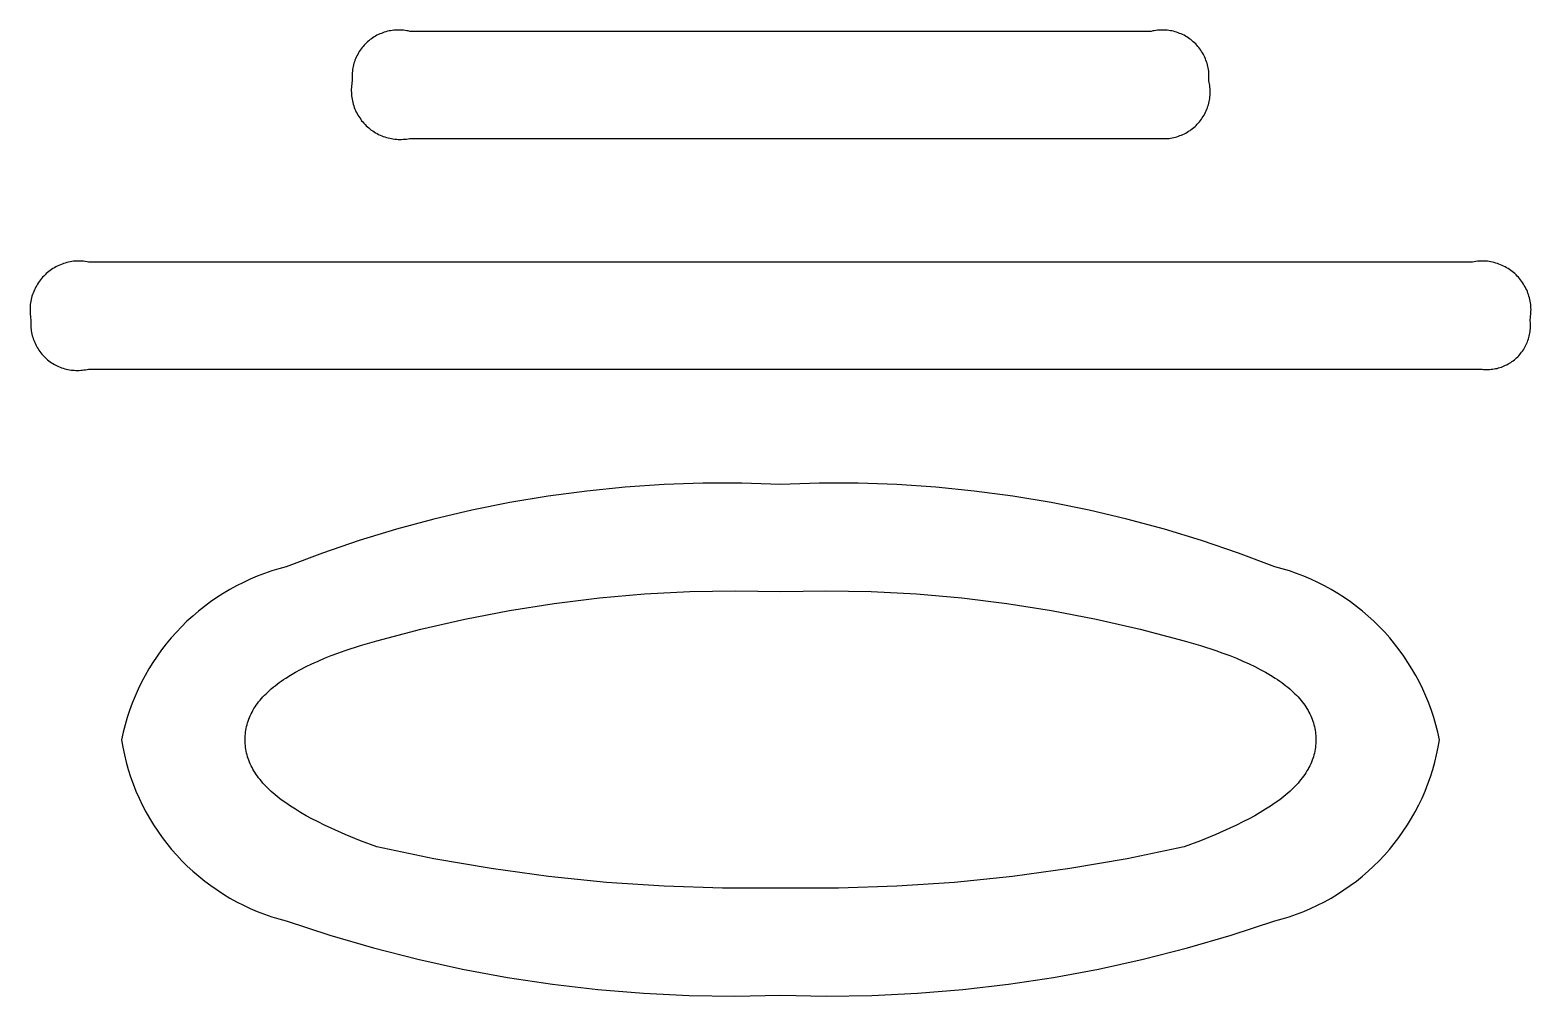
# Model space of a CAD drawing. Header units: millimetres. Extents: x 3033 to 5773, y 123 to 1487.
# Drawn here: x 4173.47 to 4186.62, y 324.29 to 332.76 of the extents above; entities that cross this region are included whole.
import ezdxf

# ---------------------------------------------------------------- set-up
doc = ezdxf.new("R2010")
doc.units = ezdxf.units.MM
doc.header["$MEASUREMENT"] = 0
doc.layers.add('TEX', color=70, linetype='Continuous')

msp = doc.modelspace()

# ---------------------------------------------------------------- linework, layer by layer
at = {"layer": 'TEX'}
for p, q in [((4176.521, 332.717), (4176.508, 332.711)), ((4176.534, 332.723), (4176.521, 332.717)), ((4176.547, 332.728), (4176.534, 332.723)), ((4176.56, 332.733), (4176.547, 332.728)), ((4176.573, 332.738), (4176.56, 332.733)), ((4176.587, 332.742), (4176.573, 332.738)), ((4176.601, 332.746), (4176.587, 332.742)), ((4176.614, 332.749), (4176.601, 332.746)), ((4176.628, 332.751), (4176.614, 332.749)), ((4176.642, 332.754), (4176.628, 332.751)), ((4176.656, 332.755), (4176.642, 332.754)), ((4176.67, 332.757), (4176.656, 332.755)), ((4176.685, 332.757), (4176.67, 332.757)), ((4176.699, 332.757), (4176.685, 332.757)), ((4176.713, 332.757), (4176.699, 332.757)), ((4176.727, 332.756), (4176.713, 332.757)), ((4176.741, 332.755), (4176.727, 332.756)), ((4176.755, 332.754), (4176.741, 332.755)), ((4176.769, 332.751), (4176.755, 332.754)), ((4176.783, 332.749), (4176.769, 332.751)), ((4176.797, 332.745), (4176.783, 332.749)), ((4183.292, 332.745), (4176.797, 332.745)), ((4183.305, 332.749), (4183.292, 332.745)), ((4183.319, 332.751), (4183.305, 332.749)), ((4183.333, 332.754), (4183.319, 332.751)), ((4183.347, 332.755), (4183.333, 332.754)), ((4183.361, 332.756), (4183.347, 332.755)), ((4183.375, 332.757), (4183.361, 332.756)), ((4183.39, 332.757), (4183.375, 332.757)), ((4183.404, 332.757), (4183.39, 332.757)), ((4183.418, 332.757), (4183.404, 332.757)), ((4183.432, 332.755), (4183.418, 332.757)), ((4183.446, 332.754), (4183.432, 332.755)), ((4183.46, 332.751), (4183.446, 332.754)), ((4183.474, 332.749), (4183.46, 332.751)), ((4183.488, 332.746), (4183.474, 332.749)), ((4183.501, 332.742), (4183.488, 332.746)), ((4183.515, 332.738), (4183.501, 332.742)), ((4183.528, 332.733), (4183.515, 332.738)), ((4183.541, 332.728), (4183.528, 332.733)), ((4183.554, 332.723), (4183.541, 332.728)), ((4183.567, 332.717), (4183.554, 332.723)), ((4183.58, 332.711), (4183.567, 332.717)), ((4176.37, 332.592), (4176.362, 332.581)), ((4176.379, 332.603), (4176.37, 332.592)), ((4176.388, 332.614), (4176.379, 332.603)), ((4176.397, 332.625), (4176.388, 332.614)), ((4176.407, 332.635), (4176.397, 332.625)), ((4176.417, 332.645), (4176.407, 332.635)), ((4176.427, 332.655), (4176.417, 332.645)), ((4176.438, 332.664), (4176.427, 332.655)), ((4176.449, 332.673), (4176.438, 332.664)), ((4176.46, 332.681), (4176.449, 332.673)), ((4176.472, 332.689), (4176.46, 332.681)), ((4176.484, 332.697), (4176.472, 332.689)), ((4176.496, 332.704), (4176.484, 332.697)), ((4176.508, 332.711), (4176.496, 332.704)), ((4183.592, 332.704), (4183.58, 332.711)), ((4183.604, 332.697), (4183.592, 332.704)), ((4183.616, 332.689), (4183.604, 332.697)), ((4183.628, 332.681), (4183.616, 332.689)), ((4183.639, 332.673), (4183.628, 332.681)), ((4183.65, 332.664), (4183.639, 332.673)), ((4183.661, 332.655), (4183.65, 332.664)), ((4183.671, 332.645), (4183.661, 332.655)), ((4183.682, 332.635), (4183.671, 332.645)), ((4183.691, 332.625), (4183.682, 332.635)), ((4183.701, 332.614), (4183.691, 332.625)), ((4183.71, 332.603), (4183.701, 332.614)), ((4183.718, 332.592), (4183.71, 332.603)), ((4183.726, 332.581), (4183.718, 332.592)), ((4176.303, 332.453), (4176.3, 332.439)), ((4176.307, 332.466), (4176.303, 332.453)), ((4176.311, 332.48), (4176.307, 332.466)), ((4176.316, 332.493), (4176.311, 332.48)), ((4176.321, 332.506), (4176.316, 332.493)), ((4176.327, 332.519), (4176.321, 332.506)), ((4176.333, 332.532), (4176.327, 332.519)), ((4176.34, 332.544), (4176.333, 332.532)), ((4176.347, 332.557), (4176.34, 332.544)), ((4176.354, 332.569), (4176.347, 332.557)), ((4176.362, 332.581), (4176.354, 332.569)), ((4183.734, 332.569), (4183.726, 332.581)), ((4183.742, 332.557), (4183.734, 332.569)), ((4183.749, 332.544), (4183.742, 332.557)), ((4183.755, 332.532), (4183.749, 332.544)), ((4183.761, 332.519), (4183.755, 332.532)), ((4183.767, 332.506), (4183.761, 332.519)), ((4183.772, 332.493), (4183.767, 332.506)), ((4183.777, 332.48), (4183.772, 332.493)), ((4183.781, 332.466), (4183.777, 332.48)), ((4183.785, 332.453), (4183.781, 332.466)), ((4183.788, 332.439), (4183.785, 332.453)), ((4176.291, 332.383), (4176.29, 332.369)), ((4176.29, 332.369), (4176.29, 332.355)), ((4176.29, 332.355), (4176.29, 332.341)), ((4176.29, 332.341), (4176.291, 332.327)), ((4176.293, 332.397), (4176.291, 332.383)), ((4176.291, 332.327), (4176.292, 332.312)), ((4176.295, 332.411), (4176.293, 332.397)), ((4176.297, 332.425), (4176.295, 332.411)), ((4176.3, 332.439), (4176.297, 332.425)), ((4183.791, 332.425), (4183.788, 332.439)), ((4183.794, 332.411), (4183.791, 332.425)), ((4183.796, 332.397), (4183.794, 332.411)), ((4183.797, 332.383), (4183.796, 332.397)), ((4183.798, 332.369), (4183.797, 332.383)), ((4183.797, 332.312), (4183.798, 332.327)), ((4183.798, 332.355), (4183.798, 332.369)), ((4183.798, 332.341), (4183.798, 332.355)), ((4183.798, 332.327), (4183.798, 332.341)), ((4176.284, 332.254), (4176.283, 332.239)), ((4176.283, 332.239), (4176.283, 332.224)), ((4176.283, 332.224), (4176.284, 332.209)), ((4176.285, 332.269), (4176.284, 332.254)), ((4176.284, 332.209), (4176.284, 332.195)), ((4176.284, 332.195), (4176.286, 332.18)), ((4176.287, 332.283), (4176.285, 332.269)), ((4176.289, 332.298), (4176.287, 332.283)), ((4176.292, 332.312), (4176.289, 332.298)), ((4183.8, 332.299), (4183.797, 332.312)), ((4183.803, 332.285), (4183.8, 332.299)), ((4183.805, 332.271), (4183.803, 332.285)), ((4183.806, 332.257), (4183.805, 332.271)), ((4183.808, 332.243), (4183.806, 332.257)), ((4183.808, 332.229), (4183.808, 332.243)), ((4183.809, 332.214), (4183.808, 332.229)), ((4183.808, 332.186), (4183.809, 332.2)), ((4183.809, 332.2), (4183.809, 332.214)), ((4176.286, 332.18), (4176.288, 332.165)), ((4176.288, 332.165), (4176.29, 332.151)), ((4176.29, 332.151), (4176.293, 332.136)), ((4176.293, 332.136), (4176.297, 332.122)), ((4176.297, 332.122), (4176.3, 332.107)), ((4176.3, 332.107), (4176.305, 332.093)), ((4176.305, 332.093), (4176.31, 332.079)), ((4176.31, 332.079), (4176.315, 332.065)), ((4176.315, 332.065), (4176.321, 332.052)), ((4183.774, 332.05), (4183.78, 332.063)), ((4183.78, 332.063), (4183.785, 332.076)), ((4183.785, 332.076), (4183.789, 332.089)), ((4183.789, 332.089), (4183.793, 332.103)), ((4183.793, 332.103), (4183.797, 332.116)), ((4183.797, 332.116), (4183.8, 332.13)), ((4183.8, 332.13), (4183.803, 332.144)), ((4183.803, 332.144), (4183.805, 332.158)), ((4183.805, 332.158), (4183.807, 332.172)), ((4183.807, 332.172), (4183.808, 332.186)), ((4176.321, 332.052), (4176.327, 332.038)), ((4176.327, 332.038), (4176.334, 332.025)), ((4176.334, 332.025), (4176.341, 332.012)), ((4176.341, 332.012), (4176.349, 332)), ((4176.349, 332), (4176.357, 331.987)), ((4176.357, 331.987), (4176.366, 331.975)), ((4176.366, 331.975), (4176.374, 331.963)), ((4176.374, 331.963), (4176.384, 331.952)), ((4176.384, 331.952), (4176.394, 331.941)), ((4176.394, 331.941), (4176.404, 331.93)), ((4176.404, 331.93), (4176.414, 331.919)), ((4183.686, 331.922), (4183.696, 331.933)), ((4183.696, 331.933), (4183.706, 331.943)), ((4183.706, 331.943), (4183.715, 331.954)), ((4183.715, 331.954), (4183.724, 331.965)), ((4183.724, 331.965), (4183.732, 331.976)), ((4183.732, 331.976), (4183.74, 331.988)), ((4183.74, 331.988), (4183.748, 332)), ((4183.748, 332), (4183.755, 332.012)), ((4183.755, 332.012), (4183.762, 332.024)), ((4183.762, 332.024), (4183.768, 332.037)), ((4183.768, 332.037), (4183.774, 332.05)), ((4176.414, 331.919), (4176.425, 331.909)), ((4176.425, 331.909), (4176.436, 331.9)), ((4176.436, 331.9), (4176.448, 331.89)), ((4176.448, 331.89), (4176.459, 331.881)), ((4176.459, 331.881), (4176.472, 331.873)), ((4176.472, 331.873), (4176.484, 331.865)), ((4176.484, 331.865), (4176.497, 331.857)), ((4176.497, 331.857), (4176.51, 331.85)), ((4176.51, 331.85), (4176.523, 331.843)), ((4176.523, 331.843), (4176.536, 331.837)), ((4176.536, 331.837), (4176.55, 331.831)), ((4176.55, 331.831), (4176.563, 331.825)), ((4176.563, 331.825), (4176.577, 331.821)), ((4176.577, 331.821), (4176.592, 331.816)), ((4176.592, 331.816), (4176.606, 331.812)), ((4176.606, 331.812), (4176.62, 331.809)), ((4176.62, 331.809), (4176.635, 331.806)), ((4176.635, 331.806), (4176.649, 331.804)), ((4176.649, 331.804), (4176.664, 331.802)), ((4176.664, 331.802), (4176.679, 331.8)), ((4176.679, 331.8), (4176.694, 331.799)), ((4176.694, 331.799), (4176.708, 331.799)), ((4176.708, 331.799), (4176.723, 331.799)), ((4176.723, 331.799), (4176.738, 331.8)), ((4176.738, 331.8), (4176.753, 331.801)), ((4176.753, 331.801), (4176.767, 331.802)), ((4176.767, 331.802), (4176.782, 331.805)), ((4176.782, 331.805), (4176.797, 331.807)), ((4176.797, 331.807), (4183.364, 331.807)), ((4183.364, 331.807), (4183.378, 331.806)), ((4183.378, 331.806), (4183.392, 331.806)), ((4183.392, 331.806), (4183.406, 331.806)), ((4183.406, 331.806), (4183.42, 331.806)), ((4183.42, 331.806), (4183.434, 331.807)), ((4183.434, 331.807), (4183.448, 331.808)), ((4183.448, 331.808), (4183.462, 331.81)), ((4183.462, 331.81), (4183.476, 331.813)), ((4183.476, 331.813), (4183.49, 331.816)), ((4183.49, 331.816), (4183.504, 331.819)), ((4183.504, 331.819), (4183.518, 331.823)), ((4183.518, 331.823), (4183.531, 331.827)), ((4183.531, 331.827), (4183.544, 331.832)), ((4183.544, 331.832), (4183.557, 331.837)), ((4183.557, 331.837), (4183.57, 331.843)), ((4183.57, 331.843), (4183.583, 331.849)), ((4183.583, 331.849), (4183.596, 331.855)), ((4183.596, 331.855), (4183.608, 331.862)), ((4183.608, 331.862), (4183.62, 331.87)), ((4183.62, 331.87), (4183.632, 331.878)), ((4183.632, 331.878), (4183.643, 331.886)), ((4183.643, 331.886), (4183.655, 331.894)), ((4183.655, 331.894), (4183.665, 331.903)), ((4183.665, 331.903), (4183.676, 331.913)), ((4183.676, 331.913), (4183.686, 331.922)), ((4173.6, 330.613), (4173.589, 330.602)), ((4173.61, 330.623), (4173.6, 330.613)), ((4173.622, 330.633), (4173.61, 330.623)), ((4173.633, 330.642), (4173.622, 330.633)), ((4173.645, 330.651), (4173.633, 330.642)), ((4173.657, 330.659), (4173.645, 330.651)), ((4173.669, 330.667), (4173.657, 330.659)), ((4173.682, 330.675), (4173.669, 330.667)), ((4173.695, 330.682), (4173.682, 330.675)), ((4173.708, 330.689), (4173.695, 330.682)), ((4173.722, 330.695), (4173.708, 330.689)), ((4173.735, 330.701), (4173.722, 330.695)), ((4173.749, 330.707), (4173.735, 330.701)), ((4173.763, 330.712), (4173.749, 330.707)), ((4173.777, 330.716), (4173.763, 330.712)), ((4173.791, 330.72), (4173.777, 330.716)), ((4173.806, 330.723), (4173.791, 330.72)), ((4173.82, 330.726), (4173.806, 330.723)), ((4173.835, 330.729), (4173.82, 330.726)), ((4173.85, 330.731), (4173.835, 330.729)), ((4173.864, 330.732), (4173.85, 330.731)), ((4173.879, 330.733), (4173.864, 330.732)), ((4173.894, 330.733), (4173.879, 330.733)), ((4173.909, 330.733), (4173.894, 330.733)), ((4173.924, 330.732), (4173.909, 330.733)), ((4173.938, 330.731), (4173.924, 330.732)), ((4173.953, 330.73), (4173.938, 330.731)), ((4173.968, 330.727), (4173.953, 330.73)), ((4173.982, 330.725), (4173.968, 330.727)), ((4186.106, 330.725), (4173.982, 330.725)), ((4186.121, 330.727), (4186.106, 330.725)), ((4186.135, 330.73), (4186.121, 330.727)), ((4186.15, 330.731), (4186.135, 330.73)), ((4186.165, 330.732), (4186.15, 330.731)), ((4186.179, 330.733), (4186.165, 330.732)), ((4186.194, 330.733), (4186.179, 330.733)), ((4186.209, 330.733), (4186.194, 330.733)), ((4186.224, 330.732), (4186.209, 330.733)), ((4186.239, 330.731), (4186.224, 330.732)), ((4186.253, 330.729), (4186.239, 330.731)), ((4186.268, 330.726), (4186.253, 330.729)), ((4186.282, 330.723), (4186.268, 330.726)), ((4186.297, 330.72), (4186.282, 330.723)), ((4186.311, 330.716), (4186.297, 330.72)), ((4186.325, 330.712), (4186.311, 330.716)), ((4186.339, 330.707), (4186.325, 330.712)), ((4186.353, 330.701), (4186.339, 330.707)), ((4186.367, 330.695), (4186.353, 330.701)), ((4186.38, 330.689), (4186.367, 330.695)), ((4186.393, 330.682), (4186.38, 330.689)), ((4186.406, 330.675), (4186.393, 330.682)), ((4186.419, 330.667), (4186.406, 330.675)), ((4186.431, 330.659), (4186.419, 330.667)), ((4186.443, 330.651), (4186.431, 330.659)), ((4186.455, 330.642), (4186.443, 330.651)), ((4186.467, 330.633), (4186.455, 330.642)), ((4186.478, 330.623), (4186.467, 330.633)), ((4186.489, 330.613), (4186.478, 330.623)), ((4186.499, 330.602), (4186.489, 330.613)), ((4173.507, 330.48), (4173.501, 330.467)), ((4173.513, 330.494), (4173.507, 330.48)), ((4173.52, 330.507), (4173.513, 330.494)), ((4173.527, 330.52), (4173.52, 330.507)), ((4173.534, 330.532), (4173.527, 330.52)), ((4173.543, 330.545), (4173.534, 330.532)), ((4173.551, 330.557), (4173.543, 330.545)), ((4173.56, 330.569), (4173.551, 330.557)), ((4173.569, 330.58), (4173.56, 330.569)), ((4173.579, 330.591), (4173.569, 330.58)), ((4173.589, 330.602), (4173.579, 330.591)), ((4186.509, 330.591), (4186.499, 330.602)), ((4186.519, 330.58), (4186.509, 330.591)), ((4186.528, 330.569), (4186.519, 330.58)), ((4186.537, 330.557), (4186.528, 330.569)), ((4186.546, 330.545), (4186.537, 330.557)), ((4186.554, 330.532), (4186.546, 330.545)), ((4186.561, 330.52), (4186.554, 330.532)), ((4186.569, 330.507), (4186.561, 330.52)), ((4186.575, 330.494), (4186.569, 330.507)), ((4186.582, 330.48), (4186.575, 330.494)), ((4186.588, 330.467), (4186.582, 330.48)), ((4173.471, 330.352), (4173.47, 330.338)), ((4173.473, 330.367), (4173.471, 330.352)), ((4173.476, 330.382), (4173.473, 330.367)), ((4173.479, 330.396), (4173.476, 330.382)), ((4173.482, 330.41), (4173.479, 330.396)), ((4173.486, 330.425), (4173.482, 330.41)), ((4173.49, 330.439), (4173.486, 330.425)), ((4173.495, 330.453), (4173.49, 330.439)), ((4173.501, 330.467), (4173.495, 330.453)), ((4186.593, 330.453), (4186.588, 330.467)), ((4186.598, 330.439), (4186.593, 330.453)), ((4186.602, 330.425), (4186.598, 330.439)), ((4186.606, 330.41), (4186.602, 330.425)), ((4186.61, 330.396), (4186.606, 330.41)), ((4186.612, 330.382), (4186.61, 330.396)), ((4186.615, 330.367), (4186.612, 330.382)), ((4186.617, 330.352), (4186.615, 330.367)), ((4186.618, 330.338), (4186.617, 330.352)), ((4173.47, 330.338), (4173.469, 330.323)), ((4173.469, 330.323), (4173.469, 330.308)), ((4173.469, 330.308), (4173.469, 330.293)), ((4173.469, 330.293), (4173.469, 330.278)), ((4173.469, 330.278), (4173.471, 330.264)), ((4173.471, 330.264), (4173.472, 330.249)), ((4173.472, 330.249), (4173.474, 330.234)), ((4173.474, 330.234), (4173.477, 330.22)), ((4173.477, 330.22), (4173.476, 330.206)), ((4186.611, 330.22), (4186.614, 330.234)), ((4186.613, 330.207), (4186.611, 330.22)), ((4186.614, 330.234), (4186.616, 330.249)), ((4186.616, 330.249), (4186.618, 330.264)), ((4186.619, 330.323), (4186.618, 330.338)), ((4186.618, 330.264), (4186.619, 330.278)), ((4186.62, 330.308), (4186.619, 330.323)), ((4186.619, 330.293), (4186.62, 330.308)), ((4186.619, 330.278), (4186.619, 330.293)), ((4173.476, 330.206), (4173.476, 330.191)), ((4173.476, 330.191), (4173.476, 330.177)), ((4173.476, 330.177), (4173.476, 330.163)), ((4173.476, 330.163), (4173.477, 330.149)), ((4173.477, 330.149), (4173.478, 330.135)), ((4173.478, 330.135), (4173.48, 330.121)), ((4173.48, 330.121), (4173.483, 330.107)), ((4173.483, 330.107), (4173.485, 330.093)), ((4173.485, 330.093), (4173.489, 330.079)), ((4186.604, 330.076), (4186.607, 330.089)), ((4186.607, 330.089), (4186.61, 330.102)), ((4186.61, 330.102), (4186.612, 330.115)), ((4186.612, 330.115), (4186.613, 330.128)), ((4186.614, 330.194), (4186.613, 330.207)), ((4186.613, 330.128), (4186.614, 330.141)), ((4186.615, 330.18), (4186.614, 330.194)), ((4186.614, 330.141), (4186.615, 330.154)), ((4186.615, 330.167), (4186.615, 330.18)), ((4186.615, 330.154), (4186.615, 330.167)), ((4173.489, 330.079), (4173.493, 330.066)), ((4173.493, 330.066), (4173.497, 330.052)), ((4173.497, 330.052), (4173.502, 330.039)), ((4173.502, 330.039), (4173.507, 330.026)), ((4173.507, 330.026), (4173.513, 330.013)), ((4173.513, 330.013), (4173.519, 330)), ((4173.519, 330), (4173.525, 329.988)), ((4173.525, 329.988), (4173.532, 329.975)), ((4173.532, 329.975), (4173.54, 329.963)), ((4173.54, 329.963), (4173.547, 329.952)), ((4186.545, 329.945), (4186.553, 329.956)), ((4186.553, 329.956), (4186.56, 329.967)), ((4186.56, 329.967), (4186.566, 329.978)), ((4186.566, 329.978), (4186.572, 329.99)), ((4186.572, 329.99), (4186.578, 330.002)), ((4186.578, 330.002), (4186.584, 330.014)), ((4186.584, 330.014), (4186.589, 330.026)), ((4186.589, 330.026), (4186.593, 330.038)), ((4186.593, 330.038), (4186.597, 330.051)), ((4186.597, 330.051), (4186.601, 330.063)), ((4186.601, 330.063), (4186.604, 330.076)), ((4173.547, 329.952), (4173.556, 329.94)), ((4173.556, 329.94), (4173.564, 329.929)), ((4173.564, 329.929), (4173.573, 329.918)), ((4173.573, 329.918), (4173.583, 329.907)), ((4173.583, 329.907), (4173.592, 329.897)), ((4173.592, 329.897), (4173.602, 329.887)), ((4173.602, 329.887), (4173.613, 329.878)), ((4173.613, 329.878), (4173.623, 329.868)), ((4173.623, 329.868), (4173.635, 329.86)), ((4173.635, 329.86), (4173.646, 329.851)), ((4173.646, 329.851), (4173.657, 329.843)), ((4173.657, 329.843), (4173.669, 329.835)), ((4173.669, 329.835), (4173.682, 329.828)), ((4173.682, 329.828), (4173.694, 329.821)), ((4186.396, 329.82), (4186.408, 329.825)), ((4186.408, 329.825), (4186.419, 329.832)), ((4186.419, 329.832), (4186.431, 329.838)), ((4186.431, 329.838), (4186.442, 329.845)), ((4186.442, 329.845), (4186.453, 329.853)), ((4186.453, 329.853), (4186.463, 329.86)), ((4186.463, 329.86), (4186.474, 329.869)), ((4186.474, 329.869), (4186.484, 329.877)), ((4186.484, 329.877), (4186.493, 329.886)), ((4186.493, 329.886), (4186.503, 329.895)), ((4186.503, 329.895), (4186.512, 329.904)), ((4186.512, 329.904), (4186.521, 329.914)), ((4186.521, 329.914), (4186.529, 329.924)), ((4186.529, 329.924), (4186.537, 329.935)), ((4186.537, 329.935), (4186.545, 329.945)), ((4173.694, 329.821), (4173.707, 329.815)), ((4173.707, 329.815), (4173.719, 329.809)), ((4173.719, 329.809), (4173.732, 329.804)), ((4173.732, 329.804), (4173.746, 329.799)), ((4173.746, 329.799), (4173.759, 329.794)), ((4173.759, 329.794), (4173.773, 329.79)), ((4173.773, 329.79), (4173.786, 329.786)), ((4173.786, 329.786), (4173.8, 329.783)), ((4173.8, 329.783), (4173.814, 329.781)), ((4173.814, 329.781), (4173.828, 329.778)), ((4173.828, 329.778), (4173.842, 329.777)), ((4173.842, 329.777), (4173.856, 329.776)), ((4173.856, 329.776), (4173.87, 329.775)), ((4173.87, 329.775), (4173.884, 329.775)), ((4173.884, 329.775), (4173.898, 329.775)), ((4173.898, 329.775), (4173.913, 329.776)), ((4173.913, 329.776), (4173.927, 329.777)), ((4173.927, 329.777), (4173.941, 329.779)), ((4173.941, 329.779), (4173.955, 329.781)), ((4173.955, 329.781), (4173.968, 329.783)), ((4173.968, 329.783), (4173.982, 329.787)), ((4173.982, 329.787), (4186.178, 329.787)), ((4186.178, 329.787), (4186.191, 329.785)), ((4186.191, 329.785), (4186.204, 329.784)), ((4186.204, 329.784), (4186.217, 329.783)), ((4186.217, 329.783), (4186.231, 329.783)), ((4186.231, 329.783), (4186.244, 329.783)), ((4186.244, 329.783), (4186.257, 329.784)), ((4186.257, 329.784), (4186.27, 329.785)), ((4186.27, 329.785), (4186.283, 329.786)), ((4186.283, 329.786), (4186.296, 329.788)), ((4186.296, 329.788), (4186.309, 329.791)), ((4186.309, 329.791), (4186.322, 329.793)), ((4186.322, 329.793), (4186.334, 329.797)), ((4186.334, 329.797), (4186.347, 329.8)), ((4186.347, 329.8), (4186.36, 329.805)), ((4186.36, 329.805), (4186.372, 329.809)), ((4186.372, 329.809), (4186.384, 329.814)), ((4186.384, 329.814), (4186.396, 329.82)), ((4179.024, 328.775), (4178.684, 328.752)), ((4179.364, 328.786), (4179.024, 328.775)), ((4179.704, 328.787), (4179.364, 328.786)), ((4180.044, 328.776), (4179.704, 328.787)), ((4180.384, 328.787), (4180.044, 328.776)), ((4180.724, 328.786), (4180.384, 328.787)), ((4181.064, 328.775), (4180.724, 328.786)), ((4181.404, 328.752), (4181.064, 328.775)), ((4178.009, 328.673), (4177.673, 328.617)), ((4178.346, 328.718), (4178.009, 328.673)), ((4178.684, 328.752), (4178.346, 328.718)), ((4181.742, 328.718), (4181.404, 328.752)), ((4182.08, 328.673), (4181.742, 328.718)), ((4182.415, 328.617), (4182.08, 328.673)), ((4177.34, 328.55), (4177.008, 328.472)), ((4177.673, 328.617), (4177.34, 328.55)), ((4182.749, 328.55), (4182.415, 328.617)), ((4183.08, 328.472), (4182.749, 328.55)), ((4176.68, 328.384), (4176.354, 328.285)), ((4177.008, 328.472), (4176.68, 328.384)), ((4183.408, 328.384), (4183.08, 328.472)), ((4183.734, 328.285), (4183.408, 328.384)), ((4176.354, 328.285), (4176.032, 328.175)), ((4184.056, 328.175), (4183.734, 328.285)), ((4176.032, 328.175), (4175.714, 328.055)), ((4184.374, 328.055), (4184.056, 328.175)), ((4175.522, 327.996), (4175.46, 327.972)), ((4175.586, 328.018), (4175.522, 327.996)), ((4175.65, 328.037), (4175.586, 328.018)), ((4175.714, 328.055), (4175.65, 328.037)), ((4184.439, 328.037), (4184.374, 328.055)), ((4184.503, 328.018), (4184.439, 328.037)), ((4184.566, 327.996), (4184.503, 328.018)), ((4184.628, 327.972), (4184.566, 327.996)), ((4175.219, 327.855), (4175.162, 327.821)), ((4175.278, 327.887), (4175.219, 327.855)), ((4175.338, 327.918), (4175.278, 327.887)), ((4175.398, 327.946), (4175.338, 327.918)), ((4175.46, 327.972), (4175.398, 327.946)), ((4184.69, 327.946), (4184.628, 327.972)), ((4184.751, 327.918), (4184.69, 327.946)), ((4184.81, 327.887), (4184.751, 327.918)), ((4184.869, 327.855), (4184.81, 327.887)), ((4184.926, 327.821), (4184.869, 327.855)), ((4175.051, 327.747), (4174.997, 327.707)), ((4175.106, 327.785), (4175.051, 327.747)), ((4175.162, 327.821), (4175.106, 327.785)), ((4177.67, 327.672), (4178.062, 327.734)), ((4178.062, 327.734), (4178.457, 327.782)), ((4178.457, 327.782), (4178.853, 327.817)), ((4178.853, 327.817), (4179.249, 327.838)), ((4179.249, 327.838), (4179.647, 327.845)), ((4179.647, 327.845), (4180.044, 327.838)), ((4180.044, 327.838), (4180.441, 327.845)), ((4180.441, 327.845), (4180.839, 327.838)), ((4180.839, 327.838), (4181.236, 327.817)), ((4181.236, 327.817), (4181.632, 327.782)), ((4181.632, 327.782), (4182.026, 327.734)), ((4182.026, 327.734), (4182.419, 327.672)), ((4184.983, 327.785), (4184.926, 327.821)), ((4185.038, 327.747), (4184.983, 327.785)), ((4185.091, 327.707), (4185.038, 327.747)), ((4174.894, 327.622), (4174.844, 327.577)), ((4174.945, 327.665), (4174.894, 327.622)), ((4174.997, 327.707), (4174.945, 327.665)), ((4176.892, 327.508), (4177.279, 327.597)), ((4177.279, 327.597), (4177.67, 327.672)), ((4182.419, 327.672), (4182.809, 327.597)), ((4182.809, 327.597), (4183.196, 327.508)), ((4185.144, 327.665), (4185.091, 327.707)), ((4185.194, 327.622), (4185.144, 327.665)), ((4185.244, 327.577), (4185.194, 327.622)), ((4174.751, 327.481), (4174.706, 327.431)), ((4174.797, 327.53), (4174.751, 327.481)), ((4174.844, 327.577), (4174.797, 327.53)), ((4176.508, 327.405), (4176.892, 327.508)), ((4183.196, 327.508), (4183.58, 327.405)), ((4185.292, 327.53), (4185.244, 327.577)), ((4185.338, 327.481), (4185.292, 327.53)), ((4185.382, 327.431), (4185.338, 327.481)), ((4174.622, 327.327), (4174.583, 327.273)), ((4174.663, 327.38), (4174.622, 327.327)), ((4174.706, 327.431), (4174.663, 327.38)), ((4176.231, 327.321), (4176.364, 327.364)), ((4176.364, 327.364), (4176.508, 327.405)), ((4183.58, 327.405), (4183.724, 327.364)), ((4183.724, 327.364), (4183.858, 327.321)), ((4185.425, 327.38), (4185.382, 327.431)), ((4185.466, 327.327), (4185.425, 327.38)), ((4185.505, 327.273), (4185.466, 327.327)), ((4174.546, 327.217), (4174.511, 327.16)), ((4174.583, 327.273), (4174.546, 327.217)), ((4175.888, 327.181), (4175.939, 327.205)), ((4175.939, 327.205), (4175.993, 327.229)), ((4175.993, 327.229), (4176.049, 327.253)), ((4176.049, 327.253), (4176.107, 327.276)), ((4176.107, 327.276), (4176.167, 327.298)), ((4176.167, 327.298), (4176.231, 327.321)), ((4183.858, 327.321), (4183.921, 327.298)), ((4183.921, 327.298), (4183.982, 327.276)), ((4183.982, 327.276), (4184.04, 327.253)), ((4184.04, 327.253), (4184.096, 327.229)), ((4184.096, 327.229), (4184.149, 327.205)), ((4184.149, 327.205), (4184.2, 327.181)), ((4185.542, 327.217), (4185.505, 327.273)), ((4185.577, 327.16), (4185.542, 327.217)), ((4174.477, 327.102), (4174.446, 327.043)), ((4174.511, 327.16), (4174.477, 327.102)), ((4175.67, 327.053), (4175.689, 327.066)), ((4175.689, 327.066), (4175.709, 327.08)), ((4175.709, 327.08), (4175.75, 327.106)), ((4175.75, 327.106), (4175.794, 327.131)), ((4175.794, 327.131), (4175.84, 327.156)), ((4175.84, 327.156), (4175.888, 327.181)), ((4184.2, 327.181), (4184.248, 327.156)), ((4184.248, 327.156), (4184.294, 327.131)), ((4184.294, 327.131), (4184.338, 327.106)), ((4184.338, 327.106), (4184.379, 327.08)), ((4184.379, 327.08), (4184.399, 327.066)), ((4184.399, 327.066), (4184.419, 327.053)), ((4185.611, 327.102), (4185.577, 327.16)), ((4185.642, 327.043), (4185.611, 327.102)), ((4174.417, 326.983), (4174.389, 326.922)), ((4174.446, 327.043), (4174.417, 326.983)), ((4175.509, 326.915), (4175.523, 326.929)), ((4175.523, 326.929), (4175.537, 326.943)), ((4175.537, 326.943), (4175.551, 326.957)), ((4175.551, 326.957), (4175.567, 326.971)), ((4175.567, 326.971), (4175.582, 326.985)), ((4175.582, 326.985), (4175.599, 326.999)), ((4175.599, 326.999), (4175.616, 327.013)), ((4175.616, 327.013), (4175.633, 327.026)), ((4175.633, 327.026), (4175.651, 327.04)), ((4175.651, 327.04), (4175.67, 327.053)), ((4184.419, 327.053), (4184.437, 327.04)), ((4184.437, 327.04), (4184.455, 327.026)), ((4184.455, 327.026), (4184.473, 327.013)), ((4184.473, 327.013), (4184.49, 326.999)), ((4184.49, 326.999), (4184.506, 326.985)), ((4184.506, 326.985), (4184.522, 326.971)), ((4184.522, 326.971), (4184.537, 326.957)), ((4184.537, 326.957), (4184.551, 326.943)), ((4184.551, 326.943), (4184.565, 326.929)), ((4184.565, 326.929), (4184.579, 326.915)), ((4185.672, 326.983), (4185.642, 327.043)), ((4185.699, 326.922), (4185.672, 326.983)), ((4174.341, 326.797), (4174.32, 326.734)), ((4174.364, 326.86), (4174.341, 326.797)), ((4174.389, 326.922), (4174.364, 326.86)), ((4175.422, 326.796), (4175.431, 326.812)), ((4175.431, 326.812), (4175.441, 326.827)), ((4175.441, 326.827), (4175.451, 326.842)), ((4175.451, 326.842), (4175.461, 326.856)), ((4175.461, 326.856), (4175.472, 326.871)), ((4175.472, 326.871), (4175.484, 326.886)), ((4175.484, 326.886), (4175.497, 326.9)), ((4175.497, 326.9), (4175.509, 326.915)), ((4184.579, 326.915), (4184.592, 326.9)), ((4184.592, 326.9), (4184.604, 326.886)), ((4184.604, 326.886), (4184.616, 326.871)), ((4184.616, 326.871), (4184.627, 326.856)), ((4184.627, 326.856), (4184.638, 326.842)), ((4184.638, 326.842), (4184.648, 326.827)), ((4184.648, 326.827), (4184.657, 326.812)), ((4184.657, 326.812), (4184.666, 326.796)), ((4185.724, 326.86), (4185.699, 326.922)), ((4185.747, 326.797), (4185.724, 326.86)), ((4185.768, 326.734), (4185.747, 326.797)), ((4174.302, 326.669), (4174.285, 326.605)), ((4174.32, 326.734), (4174.302, 326.669)), ((4175.366, 326.655), (4175.37, 326.671)), ((4175.37, 326.671), (4175.375, 326.687)), ((4175.375, 326.687), (4175.38, 326.703)), ((4175.38, 326.703), (4175.386, 326.719)), ((4175.386, 326.719), (4175.392, 326.735)), ((4175.392, 326.735), (4175.399, 326.75)), ((4175.399, 326.75), (4175.406, 326.766)), ((4175.406, 326.766), (4175.414, 326.781)), ((4175.414, 326.781), (4175.422, 326.796)), ((4184.666, 326.796), (4184.674, 326.781)), ((4184.674, 326.781), (4184.682, 326.766)), ((4184.682, 326.766), (4184.69, 326.75)), ((4184.69, 326.75), (4184.696, 326.735)), ((4184.696, 326.735), (4184.703, 326.719)), ((4184.703, 326.719), (4184.708, 326.703)), ((4184.708, 326.703), (4184.713, 326.687)), ((4184.713, 326.687), (4184.718, 326.671)), ((4184.718, 326.671), (4184.722, 326.655)), ((4185.787, 326.669), (4185.768, 326.734)), ((4185.803, 326.605), (4185.787, 326.669)), ((4174.285, 326.605), (4174.271, 326.539)), ((4174.271, 326.539), (4174.282, 326.473)), ((4175.353, 326.539), (4175.354, 326.556)), ((4175.354, 326.522), (4175.353, 326.539)), ((4175.354, 326.573), (4175.356, 326.59)), ((4175.354, 326.556), (4175.354, 326.573)), ((4175.356, 326.59), (4175.358, 326.606)), ((4175.358, 326.606), (4175.36, 326.622)), ((4175.36, 326.622), (4175.363, 326.639)), ((4175.363, 326.639), (4175.366, 326.655)), ((4184.722, 326.655), (4184.725, 326.639)), ((4184.725, 326.639), (4184.728, 326.622)), ((4184.728, 326.622), (4184.731, 326.606)), ((4184.731, 326.606), (4184.732, 326.59)), ((4184.732, 326.59), (4184.734, 326.573)), ((4184.734, 326.573), (4184.735, 326.556)), ((4184.735, 326.556), (4184.735, 326.539)), ((4184.735, 326.539), (4184.735, 326.522)), ((4185.817, 326.539), (4185.803, 326.605)), ((4185.806, 326.473), (4185.817, 326.539)), ((4174.282, 326.473), (4174.296, 326.408)), ((4174.296, 326.408), (4174.312, 326.343)), ((4175.354, 326.506), (4175.354, 326.522)), ((4175.356, 326.489), (4175.354, 326.506)), ((4175.358, 326.472), (4175.356, 326.489)), ((4175.36, 326.456), (4175.358, 326.472)), ((4175.363, 326.44), (4175.36, 326.456)), ((4175.366, 326.423), (4175.363, 326.44)), ((4175.37, 326.407), (4175.366, 326.423)), ((4175.375, 326.391), (4175.37, 326.407)), ((4184.718, 326.407), (4184.713, 326.391)), ((4184.722, 326.423), (4184.718, 326.407)), ((4184.725, 326.44), (4184.722, 326.423)), ((4184.728, 326.456), (4184.725, 326.44)), ((4184.731, 326.472), (4184.728, 326.456)), ((4184.732, 326.489), (4184.731, 326.472)), ((4184.734, 326.506), (4184.732, 326.489)), ((4184.735, 326.522), (4184.734, 326.506)), ((4185.777, 326.343), (4185.792, 326.408)), ((4185.792, 326.408), (4185.806, 326.473)), ((4174.312, 326.343), (4174.33, 326.279)), ((4174.33, 326.279), (4174.35, 326.215)), ((4175.38, 326.375), (4175.375, 326.391)), ((4175.386, 326.359), (4175.38, 326.375)), ((4175.392, 326.343), (4175.386, 326.359)), ((4175.399, 326.328), (4175.392, 326.343)), ((4175.406, 326.312), (4175.399, 326.328)), ((4175.414, 326.297), (4175.406, 326.312)), ((4175.422, 326.281), (4175.414, 326.297)), ((4175.431, 326.266), (4175.422, 326.281)), ((4184.666, 326.281), (4184.657, 326.266)), ((4184.674, 326.297), (4184.666, 326.281)), ((4184.682, 326.312), (4184.674, 326.297)), ((4184.69, 326.328), (4184.682, 326.312)), ((4184.696, 326.343), (4184.69, 326.328)), ((4184.703, 326.359), (4184.696, 326.343)), ((4184.708, 326.375), (4184.703, 326.359)), ((4184.713, 326.391), (4184.708, 326.375)), ((4185.738, 326.215), (4185.759, 326.279)), ((4185.759, 326.279), (4185.777, 326.343)), ((4174.35, 326.215), (4174.372, 326.152)), ((4174.372, 326.152), (4174.397, 326.09)), ((4175.441, 326.25), (4175.431, 326.266)), ((4175.451, 326.235), (4175.441, 326.25)), ((4175.461, 326.22), (4175.451, 326.235)), ((4175.472, 326.205), (4175.461, 326.22)), ((4175.484, 326.19), (4175.472, 326.205)), ((4175.497, 326.175), (4175.484, 326.19)), ((4175.509, 326.16), (4175.497, 326.175)), ((4175.523, 326.145), (4175.509, 326.16)), ((4175.537, 326.13), (4175.523, 326.145)), ((4184.565, 326.145), (4184.551, 326.13)), ((4184.579, 326.16), (4184.565, 326.145)), ((4184.592, 326.175), (4184.579, 326.16)), ((4184.604, 326.19), (4184.592, 326.175)), ((4184.616, 326.205), (4184.604, 326.19)), ((4184.627, 326.22), (4184.616, 326.205)), ((4184.638, 326.235), (4184.627, 326.22)), ((4184.648, 326.25), (4184.638, 326.235)), ((4184.657, 326.266), (4184.648, 326.25)), ((4185.691, 326.09), (4185.716, 326.152)), ((4185.716, 326.152), (4185.738, 326.215)), ((4174.397, 326.09), (4174.424, 326.028)), ((4174.424, 326.028), (4174.452, 325.968)), ((4175.551, 326.116), (4175.537, 326.13)), ((4175.567, 326.101), (4175.551, 326.116)), ((4175.582, 326.086), (4175.567, 326.101)), ((4175.599, 326.072), (4175.582, 326.086)), ((4175.616, 326.058), (4175.599, 326.072)), ((4175.633, 326.043), (4175.616, 326.058)), ((4175.67, 326.014), (4175.633, 326.043)), ((4175.709, 325.986), (4175.67, 326.014)), ((4184.419, 326.014), (4184.379, 325.986)), ((4184.455, 326.043), (4184.419, 326.014)), ((4184.473, 326.058), (4184.455, 326.043)), ((4184.49, 326.072), (4184.473, 326.058)), ((4184.506, 326.086), (4184.49, 326.072)), ((4184.522, 326.101), (4184.506, 326.086)), ((4184.537, 326.116), (4184.522, 326.101)), ((4184.551, 326.13), (4184.537, 326.116)), ((4185.636, 325.968), (4185.665, 326.028)), ((4185.665, 326.028), (4185.691, 326.09)), ((4174.452, 325.968), (4174.483, 325.909)), ((4174.483, 325.909), (4174.516, 325.851)), ((4175.75, 325.958), (4175.709, 325.986)), ((4175.794, 325.93), (4175.75, 325.958)), ((4175.84, 325.902), (4175.794, 325.93)), ((4175.888, 325.874), (4175.84, 325.902)), ((4184.248, 325.902), (4184.2, 325.874)), ((4184.294, 325.93), (4184.248, 325.902)), ((4184.338, 325.958), (4184.294, 325.93)), ((4184.379, 325.986), (4184.338, 325.958)), ((4185.572, 325.851), (4185.605, 325.909)), ((4185.605, 325.909), (4185.636, 325.968)), ((4174.516, 325.851), (4174.551, 325.794)), ((4174.551, 325.794), (4174.588, 325.738)), ((4175.939, 325.846), (4175.888, 325.874)), ((4175.993, 325.819), (4175.939, 325.846)), ((4176.049, 325.791), (4175.993, 325.819)), ((4176.107, 325.764), (4176.049, 325.791)), ((4176.231, 325.709), (4176.107, 325.764)), ((4183.982, 325.764), (4183.858, 325.709)), ((4184.04, 325.791), (4183.982, 325.764)), ((4184.096, 325.819), (4184.04, 325.791)), ((4184.149, 325.846), (4184.096, 325.819)), ((4184.2, 325.874), (4184.149, 325.846)), ((4185.5, 325.738), (4185.537, 325.794)), ((4185.537, 325.794), (4185.572, 325.851)), ((4174.588, 325.738), (4174.627, 325.683)), ((4174.627, 325.683), (4174.667, 325.63)), ((4174.667, 325.63), (4174.709, 325.578)), ((4176.364, 325.655), (4176.231, 325.709)), ((4176.508, 325.601), (4176.364, 325.655)), ((4183.724, 325.655), (4183.58, 325.601)), ((4183.858, 325.709), (4183.724, 325.655)), ((4185.379, 325.578), (4185.421, 325.63)), ((4185.421, 325.63), (4185.462, 325.683)), ((4185.462, 325.683), (4185.5, 325.738)), ((4174.709, 325.578), (4174.754, 325.528)), ((4174.754, 325.528), (4174.799, 325.479)), ((4177.006, 325.497), (4176.508, 325.601)), ((4177.508, 325.411), (4177.006, 325.497)), ((4183.082, 325.497), (4182.58, 325.411)), ((4183.58, 325.601), (4183.082, 325.497)), ((4185.289, 325.479), (4185.335, 325.528)), ((4185.335, 325.528), (4185.379, 325.578)), ((4174.799, 325.479), (4174.847, 325.432)), ((4174.847, 325.432), (4174.896, 325.387)), ((4174.896, 325.387), (4174.947, 325.343)), ((4178.012, 325.342), (4177.508, 325.411)), ((4182.58, 325.411), (4182.076, 325.342)), ((4185.142, 325.343), (4185.192, 325.387)), ((4185.192, 325.387), (4185.241, 325.432)), ((4185.241, 325.432), (4185.289, 325.479)), ((4174.947, 325.343), (4174.999, 325.301)), ((4174.999, 325.301), (4175.052, 325.261)), ((4175.052, 325.261), (4175.107, 325.223)), ((4175.107, 325.223), (4175.163, 325.187)), ((4178.519, 325.29), (4178.012, 325.342)), ((4179.026, 325.256), (4178.519, 325.29)), ((4179.535, 325.239), (4179.026, 325.256)), ((4180.044, 325.24), (4179.535, 325.239)), ((4180.553, 325.239), (4180.044, 325.24)), ((4181.062, 325.256), (4180.553, 325.239)), ((4181.57, 325.29), (4181.062, 325.256)), ((4182.076, 325.342), (4181.57, 325.29)), ((4184.925, 325.187), (4184.981, 325.223)), ((4184.981, 325.223), (4185.036, 325.261)), ((4185.036, 325.261), (4185.09, 325.301)), ((4185.09, 325.301), (4185.142, 325.343)), ((4175.163, 325.187), (4175.22, 325.152)), ((4175.22, 325.152), (4175.279, 325.12)), ((4175.279, 325.12), (4175.338, 325.089)), ((4175.338, 325.089), (4175.399, 325.061)), ((4184.689, 325.061), (4184.75, 325.089)), ((4184.75, 325.089), (4184.81, 325.12)), ((4184.81, 325.12), (4184.868, 325.152)), ((4184.868, 325.152), (4184.925, 325.187)), ((4175.399, 325.061), (4175.46, 325.035)), ((4175.46, 325.035), (4175.523, 325.011)), ((4175.523, 325.011), (4175.586, 324.989)), ((4175.586, 324.989), (4175.65, 324.969)), ((4175.65, 324.969), (4175.714, 324.952)), ((4184.374, 324.952), (4184.439, 324.969)), ((4184.439, 324.969), (4184.502, 324.989)), ((4184.502, 324.989), (4184.566, 325.011)), ((4184.566, 325.011), (4184.628, 325.035)), ((4184.628, 325.035), (4184.689, 325.061)), ((4175.714, 324.952), (4176.095, 324.827)), ((4176.095, 324.827), (4176.479, 324.715)), ((4183.609, 324.715), (4183.994, 324.827)), ((4183.994, 324.827), (4184.374, 324.952)), ((4176.479, 324.715), (4176.867, 324.616)), ((4183.222, 324.616), (4183.609, 324.715)), ((4176.867, 324.616), (4177.258, 324.53)), ((4182.831, 324.53), (4183.222, 324.616)), ((4177.258, 324.53), (4177.651, 324.457)), ((4177.651, 324.457), (4178.047, 324.398)), ((4182.041, 324.398), (4182.437, 324.457)), ((4182.437, 324.457), (4182.831, 324.53)), ((4178.047, 324.398), (4178.445, 324.352)), ((4178.445, 324.352), (4178.844, 324.319)), ((4178.844, 324.319), (4179.244, 324.3)), ((4179.244, 324.3), (4179.644, 324.294)), ((4179.644, 324.294), (4180.044, 324.302)), ((4180.044, 324.302), (4180.444, 324.294)), ((4180.444, 324.294), (4180.845, 324.3)), ((4180.845, 324.3), (4181.244, 324.319)), ((4181.244, 324.319), (4181.643, 324.352)), ((4181.643, 324.352), (4182.041, 324.398))]:
    msp.add_line(p, q, dxfattribs=at)

doc.saveas('drawing.dxf')
